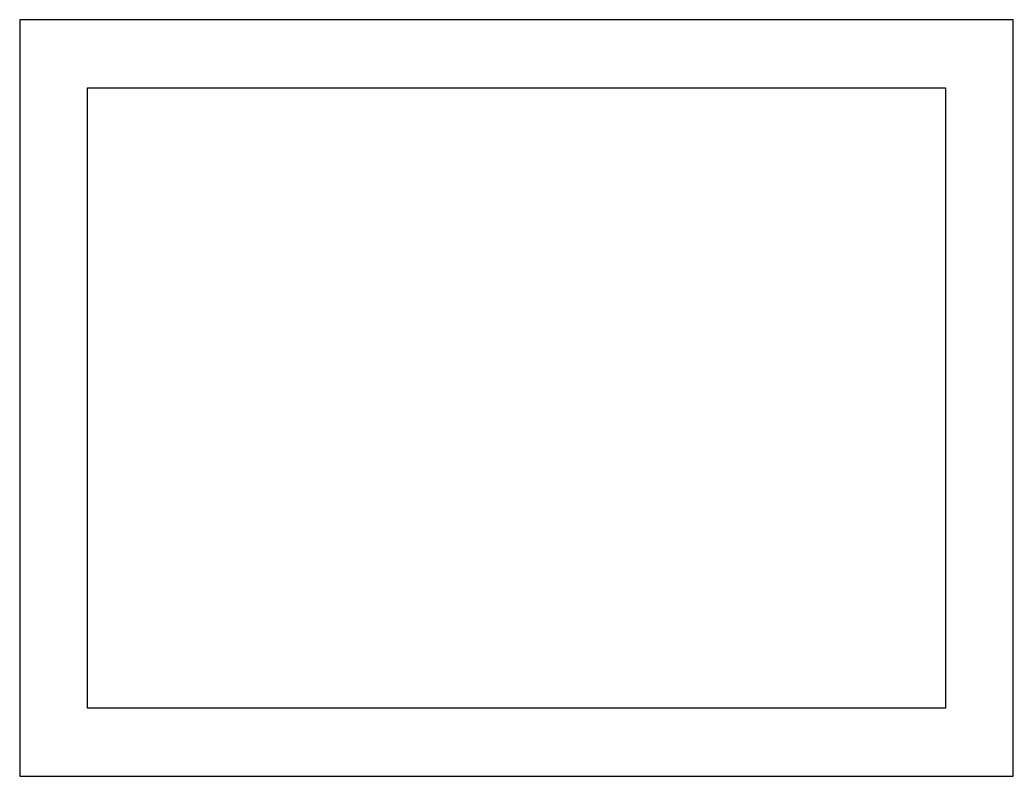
# Model space of a CAD drawing. Extents: x 0 to 117, y 0 to 89.
import ezdxf

# ---------------------------------------------------------------- set-up
doc = ezdxf.new("R2010")
doc.units = 0
doc.layers.get('0').update_dxf_attribs({"linetype": 'CONTINUOUS'})

msp = doc.modelspace()

# ---------------------------------------------------------------- linework, layer by layer
for points in [[(117.2, 89.2), (0, 89.2), (0, 0), (117.2, 0)], [(8, 8), (8, 81.2), (109.2, 81.2), (109.2, 8)]]:
    msp.add_lwpolyline(points, close=True)

doc.saveas('drawing.dxf')
